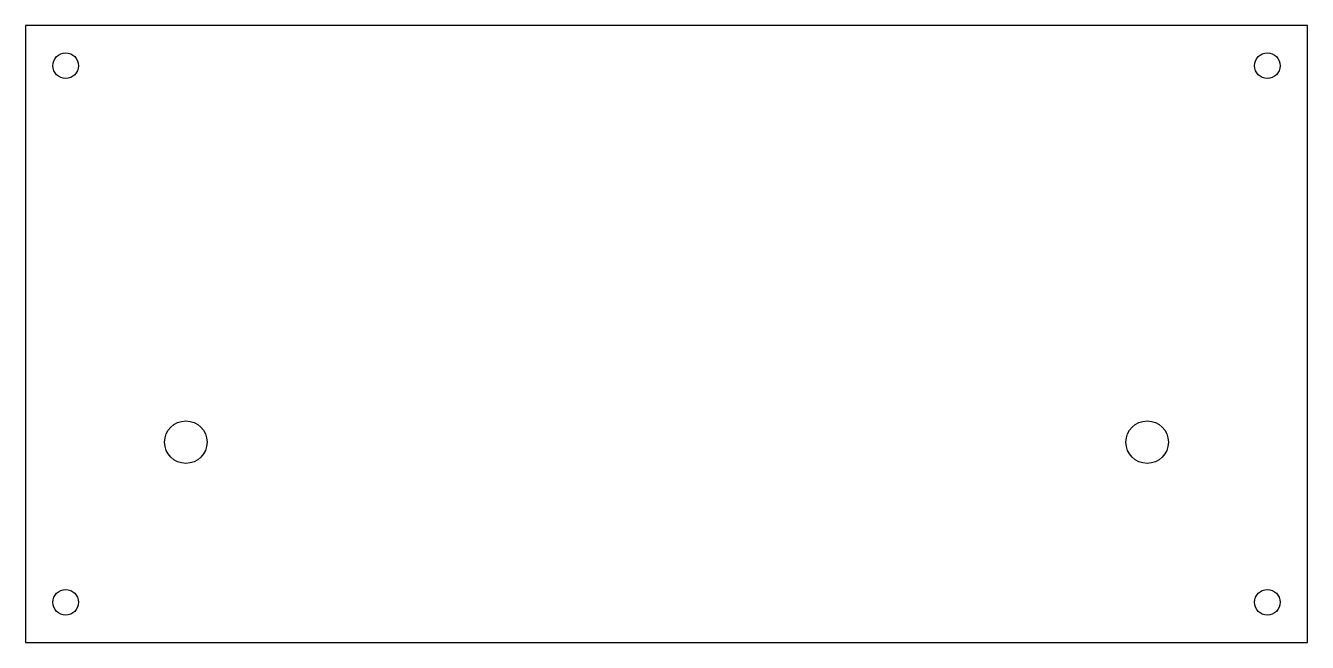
# Model space of a CAD drawing. Header units: millimetres. Extents: x -80 to 80, y -39 to 39.
import ezdxf

# ---------------------------------------------------------------- set-up
doc = ezdxf.new("R2010")
doc.units = ezdxf.units.MM

msp = doc.modelspace()

# ---------------------------------------------------------------- linework, layer by layer
msp.add_lwpolyline([(-80, 38.5), (-80, -38.5), (80, -38.5), (80, 38.5)], close=True)
for centre, radius in [((-75, 33.5), 1.6), ((75, 33.5), 1.6), ((-60, -13.5), 2.65), ((60, -13.5), 2.65), ((-75, -33.5), 1.6), ((75, -33.5), 1.6)]:
    msp.add_circle(centre, radius)

doc.saveas('drawing.dxf')
